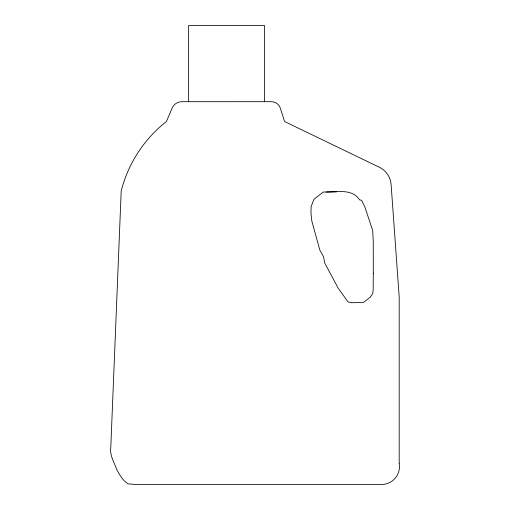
<?xml version="1.0" encoding="UTF-8"?>
<svg xmlns="http://www.w3.org/2000/svg" width="510" height="510" viewBox="0 0 510 510"><rect width="100%" height="100%" fill="white"/><g stroke="black" fill="none" stroke-linecap="round" stroke-linejoin="round"><path stroke-width="0.76" d="M326.164 191.938L336.676 191.843M399.196 463.144L399.196 296.884L391.113 184.582A20.872 20.872 0 0 0 379.389 167.267L284.554 121.514L280.392 108.305A9.422 9.422 0 0 0 271.409 101.694L181.745 101.7A10.436 10.436 0 0 0 172.15 108.082L166.451 121.514A128.195 128.195 0 0 0 121.189 191.11L110.797 447.213C109.433 455.162 114.266 462.398 116.771 469.595C119.665 474.906 122.725 480.535 128.01 483.831L135.781 484.5L381.614 484.5A17.952 17.952 0 0 0 399.164 463.15M264.512 101.7L264.512 25.5L188.643 25.5L188.643 101.7M373.282 273.22L373.18 289.457L372.753 293.435L370.234 297.183L363.592 302.315L351.658 302.787L347.986 301.863L338.194 288.201L324.762 263.09L323.525 256.721L319.878 250.219L311.82 221.021L310.998 213.492L311.106 206.639L313.981 199.257L323.372 191.977C335.586 192.793 351.492 187.533 359.569 199.875L361.603 200.296L364.969 207.264L372.708 230.545L373.269 241.823L373.282 273.22"/></g></svg>
